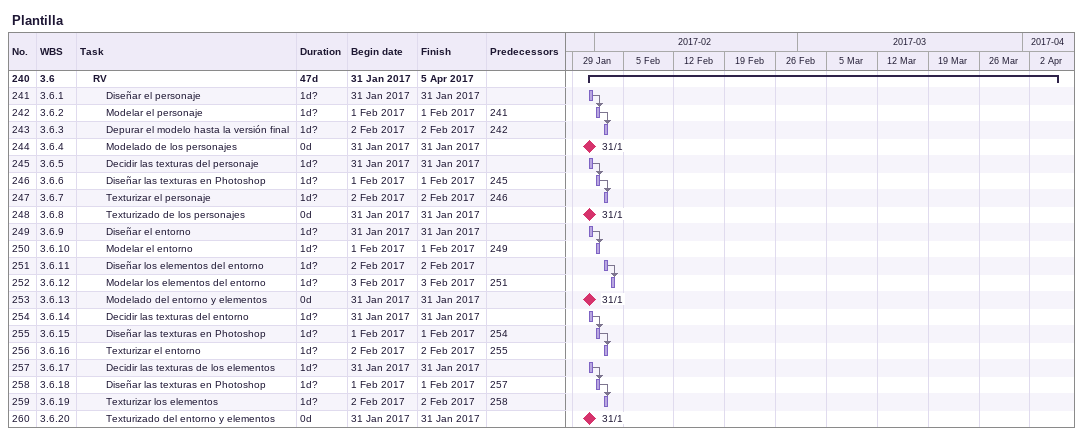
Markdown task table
Plantilla

| ID | WBS | Task | Duration | Start | Finish | Predecessors |
|---|---|---|---|---|---|---|
| 240 | 3.6 | **RV** | 47d | 2017-01-31 | 2017-04-05 |  |
| 241 | 3.6.1 | Diseñar el personaje | 1d? | 2017-01-31 | 2017-01-31 |  |
| 242 | 3.6.2 | Modelar el personaje | 1d? | 2017-02-01 | 2017-02-01 | 241 |
| 243 | 3.6.3 | Depurar el modelo hasta la versión final | 1d? | 2017-02-02 | 2017-02-02 | 242 |
| 244 | 3.6.4 | Modelado de los personajes | 0d | 2017-01-31 | 2017-01-31 |  |
| 245 | 3.6.5 | Decidir las texturas del personaje | 1d? | 2017-01-31 | 2017-01-31 |  |
| 246 | 3.6.6 | Diseñar las texturas en Photoshop | 1d? | 2017-02-01 | 2017-02-01 | 245 |
| 247 | 3.6.7 | Texturizar el personaje | 1d? | 2017-02-02 | 2017-02-02 | 246 |
| 248 | 3.6.8 | Texturizado de los personajes | 0d | 2017-01-31 | 2017-01-31 |  |
| 249 | 3.6.9 | Diseñar el entorno | 1d? | 2017-01-31 | 2017-01-31 |  |
| 250 | 3.6.10 | Modelar el entorno | 1d? | 2017-02-01 | 2017-02-01 | 249 |
| 251 | 3.6.11 | Diseñar los elementos del entorno | 1d? | 2017-02-02 | 2017-02-02 |  |
| 252 | 3.6.12 | Modelar los elementos del entorno | 1d? | 2017-02-03 | 2017-02-03 | 251 |
| 253 | 3.6.13 | Modelado del entorno y elementos | 0d | 2017-01-31 | 2017-01-31 |  |
| 254 | 3.6.14 | Decidir las texturas del entorno | 1d? | 2017-01-31 | 2017-01-31 |  |
| 255 | 3.6.15 | Diseñar las texturas en Photoshop | 1d? | 2017-02-01 | 2017-02-01 | 254 |
| 256 | 3.6.16 | Texturizar el entorno | 1d? | 2017-02-02 | 2017-02-02 | 255 |
| 257 | 3.6.17 | Decidir las texturas de los elementos | 1d? | 2017-01-31 | 2017-01-31 |  |
| 258 | 3.6.18 | Diseñar las texturas en Photoshop | 1d? | 2017-02-01 | 2017-02-01 | 257 |
| 259 | 3.6.19 | Texturizar los elementos | 1d? | 2017-02-02 | 2017-02-02 | 258 |
| 260 | 3.6.20 | Texturizado del entorno y elementos | 0d | 2017-01-31 | 2017-01-31 |  |
